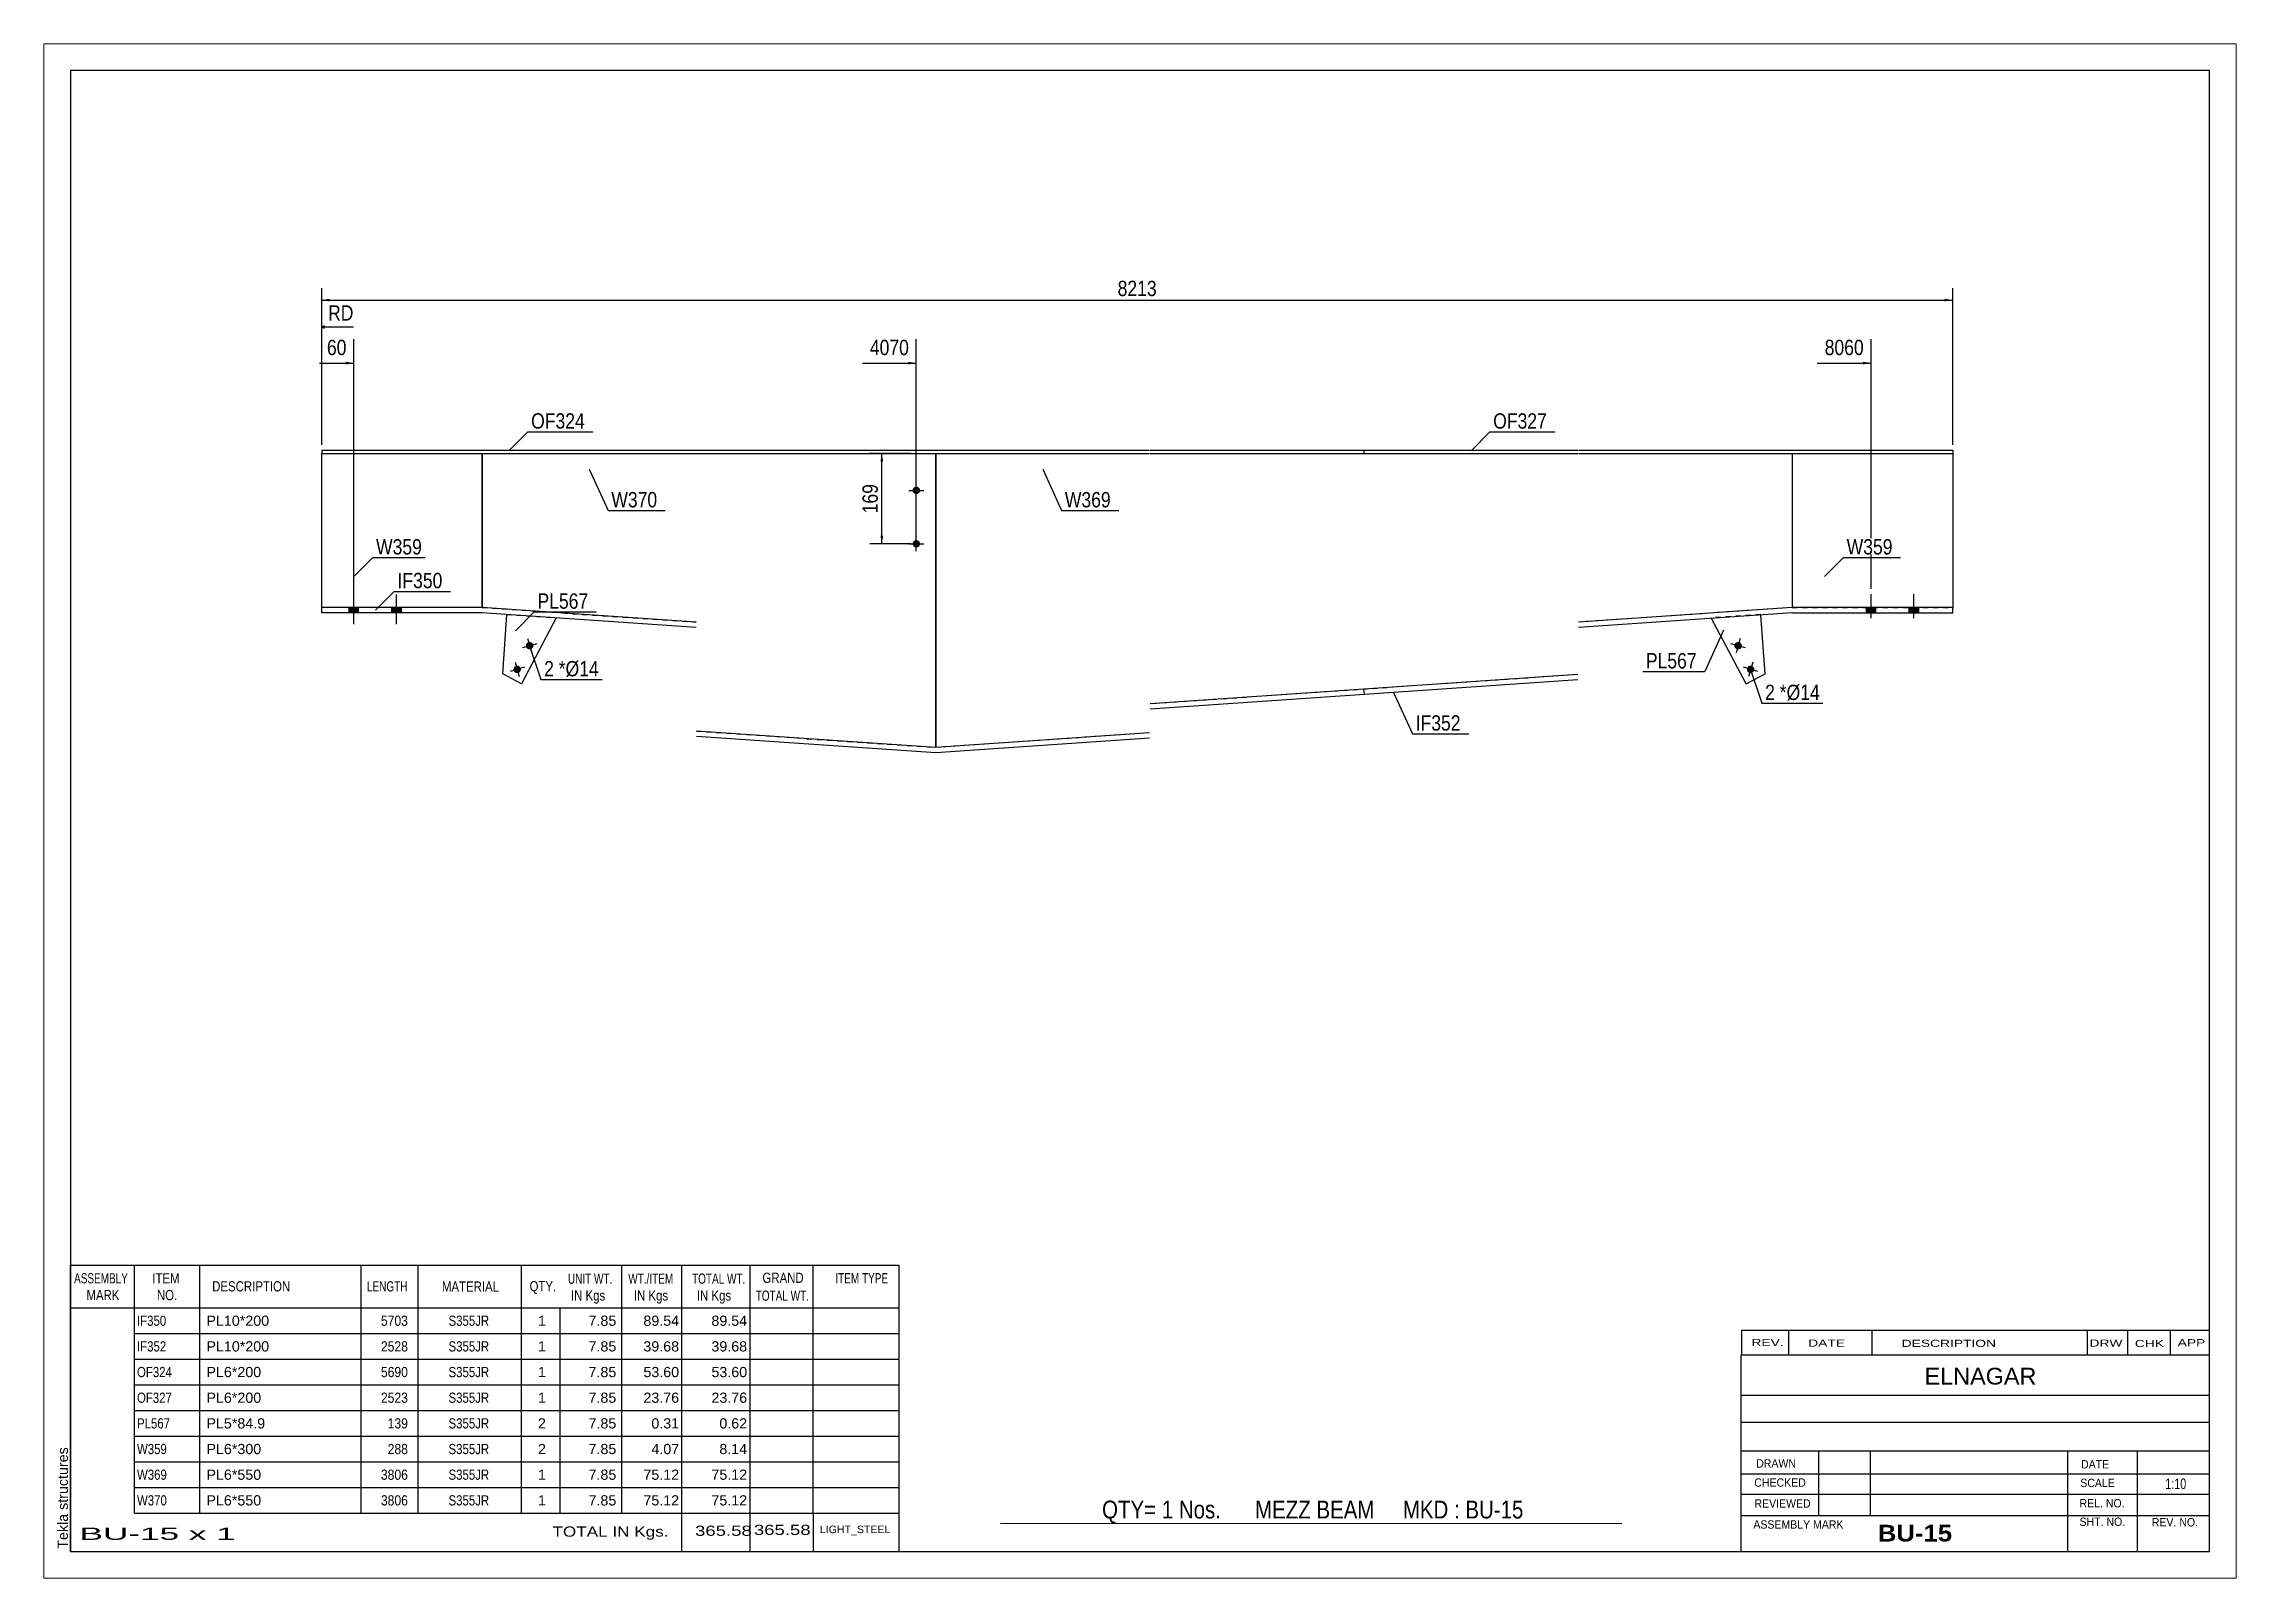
# Paper-space layout 'Layout1' of a CAD drawing. Header units: millimetres. Extents: x 0 to 410, y 0 to 287.
# The model-space entities are those that its viewports show. They can reach past a viewport. Long polylines and large blocks are cut down to what shows.
import ezdxf

# ---------------------------------------------------------------- set-up
doc = ezdxf.new("R2010")
doc.units = ezdxf.units.MM
doc.linetypes.add('DXK_LINE_DOT1', pattern=[1.8814, 0.9407, -0.9407])
doc.layers.add('Viewport layer', color=7, linetype='Continuous', plot=False)
doc.styles.add('Arial', font='ARIAL.TTF', dxfattribs={"height": 0.2})
doc.styles.add('Arial Bold', font='ARIALBD.TTF', dxfattribs={"height": 0.2})
doc.styles.add('Arial Narrow', font='ARIALN.TTF', dxfattribs={"height": 0.2})

# ---------------------------------------------------------------- blocks, each defined once
blk = doc.blocks.new('Unknown-629103119-1211')
at = {"color": 5, "linetype": 'Continuous'}
for p, q in [((353.03, 86.03), (-46.97, 86.03)), ((-46.97, 86.03), (-46.97, -190.97)), ((353.03, -190.97), (353.03, 86.03)), ((-46.97, -190.97), (353.03, -190.97))]:
    blk.add_line(p, q, dxfattribs=at)
at = {"color": 174, "linetype": 'Continuous', "style": 'Arial'}
blk.add_text('Tekla structures', height=1.9102, rotation=90, dxfattribs=at).set_placement((-47.47, -190.47))
blk = doc.blocks.new('Part-629103119-1279 - 1232')
at = {"color": 2, "linetype": 'Continuous'}
for p, q in [((194.92, 15), (194.92, 14.4)), ((194.92, 15), (234.92, 15)), ((194.92, 14.4), (234.92, 14.4)), ((235.02, 15), (305.02, 15)), ((235.02, 14.4), (305.02, 14.4)), ((305.02, 15), (305.02, 14.4))]:
    blk.add_line(p, q, dxfattribs=at)
blk = doc.blocks.new('Part-629103119-1257 - 1232')
at = {"color": 2, "linetype": 'Continuous'}
for p, q in [((0, 15), (0, 14.4)), ((0, 15), (70, 15)), ((0, 14.4), (70, 14.4)), ((70.1, 15), (154.82, 15)), ((70.1, 14.4), (154.82, 14.4)), ((154.92, 15), (194.92, 15)), ((154.92, 14.4), (194.92, 14.4)), ((194.92, 15), (194.92, 14.4))]:
    blk.add_line(p, q, dxfattribs=at)
blk = doc.blocks.new('Part-629103119-1301 - 1232')
at = {"color": 2, "linetype": 'Continuous'}
for p, q in [((30, -14.4), (30, 14.4)), ((114.82, 14.4), (114.82, -40.6))]:
    blk.add_line(p, q, dxfattribs=at)
at = {"color": 7, "linetype": 'DXK_LINE_DOT1'}
for p, q in [((30, 14.4), (70, 14.4)), ((70.1, 14.4), (114.82, 14.4)), ((30, -14.4), (70, -17.15)), ((70.1, -37.52), (114.82, -40.6))]:
    blk.add_line(p, q, dxfattribs=at)
blk = doc.blocks.new('Bolt-629103119-3347 - 1232')
at = {"linetype": 'Continuous'}
blk.add_hatch(color=3, dxfattribs=at).paths.add_polyline_path([(39.55, -21.36, -1), (38.21, -21.75, -1)])
at = {"color": 3, "linetype": 'Continuous'}
for p, q in [((38.49, -20.22), (39.27, -22.9)), ((40.22, -21.17), (37.53, -21.95))]:
    blk.add_line(p, q, dxfattribs=at)
blk = doc.blocks.new('Part-629103119-1323 - 1232')
at = {"color": 2, "linetype": 'Continuous'}
for p, q in [((114.82, -40.6), (114.82, 14.4)), ((275.02, 14.4), (275.02, -14.4))]:
    blk.add_line(p, q, dxfattribs=at)
at = {"color": 7, "linetype": 'DXK_LINE_DOT1'}
for p, q in [((114.82, 14.4), (154.82, 14.4)), ((154.92, 14.4), (234.92, 14.4)), ((235.02, 14.4), (275.02, 14.4)), ((275.02, -14.4), (235.02, -17.15)), ((234.92, -26.95), (154.92, -32.45)), ((154.82, -37.85), (114.82, -40.6))]:
    blk.add_line(p, q, dxfattribs=at)
blk = doc.blocks.new('Part-629103119-1405 - 1232')
at = {"color": 2, "linetype": 'Continuous'}
for p, q in [((0, -14.4), (0, 14.4)), ((30, 14.4), (30, -14.4))]:
    blk.add_line(p, q, dxfattribs=at)
at = {"color": 7, "linetype": 'DXK_LINE_DOT1'}
for p, q in [((0, 14.4), (30, 14.4)), ((30, -14.4), (0, -14.4))]:
    blk.add_line(p, q, dxfattribs=at)
blk = doc.blocks.new('Part-629103119-1345 - 1232')
at = {"color": 2, "linetype": 'Continuous'}
for p, q in [((30, -14.4), (0, -14.4)), ((0, -15.4), (0, -14.4)), ((29.97, -15.4), (0, -15.4)), ((70, -18.16), (29.97, -15.4)), ((70, -17.15), (30, -14.4)), ((194.92, -29.7), (154.92, -32.45)), ((194.99, -30.7), (154.92, -33.45)), ((194.99, -30.7), (194.92, -29.7)), ((114.82, -40.6), (70.1, -37.52)), ((114.82, -41.6), (70.1, -38.52)), ((154.82, -37.85), (114.82, -40.6)), ((154.82, -38.85), (114.82, -41.6))]:
    blk.add_line(p, q, dxfattribs=at)
blk = doc.blocks.new('Part-629103119-1367 - 1232')
at = {"color": 2, "linetype": 'Continuous'}
for p, q in [((275.02, -14.4), (235.02, -17.15)), ((275.06, -15.4), (235.02, -18.16)), ((305.02, -14.4), (275.02, -14.4)), ((275.06, -15.4), (305.02, -15.4)), ((305.02, -15.4), (305.02, -14.4)), ((234.92, -26.95), (194.92, -29.7)), ((234.92, -27.95), (194.99, -30.7)), ((194.99, -30.7), (194.92, -29.7))]:
    blk.add_line(p, q, dxfattribs=at)
blk = doc.blocks.new('Bolt-629103119-3349 - 1232')
at = {"linetype": 'Continuous'}
blk.add_hatch(color=3, dxfattribs=at).paths.add_polyline_path([(265.57, -21.75, -1), (264.22, -21.36, -1)])
at = {"color": 3, "linetype": 'Continuous'}
for p, q in [((265.28, -20.22), (264.5, -22.9)), ((266.24, -21.95), (263.55, -21.17))]:
    blk.add_line(p, q, dxfattribs=at)
blk = doc.blocks.new('Part-629103119-1389 - 1232')
at = {"color": 2, "linetype": 'Continuous'}
for p, q in [((275.02, 14.4), (275.02, -14.4)), ((305.02, 14.4), (305.02, -14.4))]:
    blk.add_line(p, q, dxfattribs=at)
at = {"color": 7, "linetype": 'DXK_LINE_DOT1'}
for p, q in [((275.02, 14.4), (305.02, 14.4)), ((275.02, -14.4), (305.02, -14.4))]:
    blk.add_line(p, q, dxfattribs=at)
blk = doc.blocks.new('Part-629103119-3345 - 1232')
at = {"color": 7, "linetype": 'DXK_LINE_DOT1'}
for p, q in [((269.16, -15.72), (259.9, -16.36)), ((259.94, -16.44), (259.9, -16.36)), ((269.16, -15.81), (269.16, -15.72))]:
    blk.add_line(p, q, dxfattribs=at)
at = {"color": 2, "linetype": 'Continuous'}
for p, q in [((269.92, -26.82), (269.16, -15.81)), ((266.38, -28.69), (259.94, -16.44)), ((266.38, -28.69), (269.92, -26.82))]:
    blk.add_line(p, q, dxfattribs=at)
blk = doc.blocks.new('Bolt-629103119-1406 - 1232')
at = {"linetype": 'Continuous'}
for points in [[(110.5, 7.51, -1), (111.9, 7.51, -1)], [(110.5, -2.49, -1), (111.9, -2.49, -1)]]:
    blk.add_hatch(color=3, dxfattribs=at).paths.add_polyline_path(points)
at = {"color": 3, "linetype": 'Continuous'}
for p, q in [((111.2, 6.11), (111.2, 8.91)), ((109.8, 7.51), (112.6, 7.51)), ((109.8, -2.49), (112.6, -2.49)), ((111.2, -3.89), (111.2, -1.09))]:
    blk.add_line(p, q, dxfattribs=at)
blk = doc.blocks.new('Bolt-629103119-1407 - 1232')
at = {"linetype": 'Continuous'}
for points in [[(5.1, -15.4), (6.9, -15.4), (6.9, -14.4), (5.1, -14.4)], [(5.1, -15.4), (6.9, -15.4), (6.9, -14.4), (5.1, -14.4)], [(13.1, -15.4), (14.9, -15.4), (14.9, -14.4), (13.1, -14.4)], [(13.1, -15.4), (14.9, -15.4), (14.9, -14.4), (13.1, -14.4)]]:
    blk.add_hatch(color=3, dxfattribs=at).paths.add_polyline_path(points)
at = {"color": 3, "linetype": 'Continuous'}
for p, q in [((6, -17.5), (6, -12)), ((6, -17.5), (6, -12)), ((14, -17.5), (14, -12)), ((14, -17.5), (14, -12)), ((5.1, -15.4), (5.1, -14.4)), ((5.1, -15.4), (5.1, -14.4)), ((6.9, -15.4), (6.9, -14.4)), ((6.9, -15.4), (6.9, -14.4)), ((13.1, -15.4), (13.1, -14.4)), ((13.1, -15.4), (13.1, -14.4)), ((14.9, -15.4), (14.9, -14.4)), ((14.9, -15.4), (14.9, -14.4))]:
    blk.add_line(p, q, dxfattribs=at)
blk = doc.blocks.new('Bolt-629103119-1408 - 1232')
at = {"linetype": 'Continuous'}
for points in [[(288.87, -15.4), (290.67, -15.4), (290.67, -14.4), (288.87, -14.4)], [(288.87, -15.4), (290.67, -15.4), (290.67, -14.4), (288.87, -14.4)], [(296.87, -15.4), (298.67, -15.4), (298.67, -14.4), (296.87, -14.4)], [(296.87, -15.4), (298.67, -15.4), (298.67, -14.4), (296.87, -14.4)]]:
    blk.add_hatch(color=3, dxfattribs=at).paths.add_polyline_path(points)
at = {"color": 3, "linetype": 'Continuous'}
for p, q in [((289.77, -16.4), (289.77, -11.9)), ((289.77, -16.4), (289.77, -11.9)), ((297.77, -16.4), (297.77, -11.9)), ((297.77, -16.4), (297.77, -11.9)), ((288.87, -15.4), (288.87, -14.4)), ((288.87, -15.4), (288.87, -14.4)), ((290.67, -15.4), (290.67, -14.4)), ((290.67, -15.4), (290.67, -14.4)), ((296.87, -15.4), (296.87, -14.4)), ((296.87, -15.4), (296.87, -14.4)), ((298.67, -15.4), (298.67, -14.4)), ((298.67, -15.4), (298.67, -14.4))]:
    blk.add_line(p, q, dxfattribs=at)
blk = doc.blocks.new('Part-629103119-3344 - 1232')
at = {"color": 2, "linetype": 'Continuous'}
for p, q in [((33.85, -26.82), (34.61, -15.72)), ((43.87, -16.36), (37.39, -28.69)), ((37.39, -28.69), (33.85, -26.82))]:
    blk.add_line(p, q, dxfattribs=at)
at = {"color": 7, "linetype": 'DXK_LINE_DOT1'}
blk.add_line((34.61, -15.72), (43.87, -16.36), dxfattribs=at)
blk = doc.blocks.new('Bolt-629103119-3346 - 1232')
at = {"linetype": 'Continuous'}
blk.add_hatch(color=3, dxfattribs=at).paths.add_polyline_path([(37.22, -25.79, -1), (35.88, -26.18, -1)])
at = {"color": 3, "linetype": 'Continuous'}
for p, q in [((37.9, -25.59), (35.21, -26.38)), ((36.16, -24.64), (36.94, -27.33))]:
    blk.add_line(p, q, dxfattribs=at)
blk = doc.blocks.new('Bolt-629103119-3348 - 1232')
at = {"linetype": 'Continuous'}
blk.add_hatch(color=3, dxfattribs=at).paths.add_polyline_path([(267.89, -26.18, -1), (266.55, -25.79, -1)])
at = {"color": 3, "linetype": 'Continuous'}
for p, q in [((268.57, -26.38), (265.88, -25.59)), ((267.61, -24.64), (266.83, -27.33))]:
    blk.add_line(p, q, dxfattribs=at)
blk = doc.blocks.new('StraightDimension-629103119-1450 - 1232')
at = {"linetype": 'Continuous'}
blk.add_hatch(color=7, dxfattribs=at).paths.add_polyline_path([(109.7, 31.56), (111.2, 31.31), (109.7, 31.06)])
at = {"color": 7, "linetype": 'Continuous'}
for p, q in [((111.2, -1.49), (111.2, 35.81)), ((101.13, 31.31), (111.2, 31.31))]:
    blk.add_line(p, q, dxfattribs=at)
at = {"color": 0}
blk.add_wipeout([(110.42, 32.21), (110.42, 36.41), (101.91, 36.41), (101.91, 32.21)], dxfattribs=at)
at = {"color": 3, "style": 'Arial Narrow'}
blk.add_text('4070', height=2.863, dxfattribs=at).set_placement((102.51, 32.81))
blk = doc.blocks.new('StraightDimension-629103119-1419 - 1232')
at = {"linetype": 'Continuous'}
for points in [[(1.5, 42.85), (0, 43.1), (1.5, 43.35)], [(303.52, 43.35), (305.02, 43.1), (303.52, 42.85)]]:
    blk.add_hatch(color=7, dxfattribs=at).paths.add_polyline_path(points)
at = {"color": 7, "linetype": 'Continuous'}
for p, q in [((0, 16), (0, 45.35)), ((305.02, 16), (305.02, 45.35)), ((0, 43.1), (305.02, 43.1))]:
    blk.add_line(p, q, dxfattribs=at)
at = {"color": 0}
blk.add_wipeout([(156.77, 43.25), (156.77, 47.45), (148.25, 47.45), (148.25, 43.25)], dxfattribs=at)
at = {"color": 3, "style": 'Arial Narrow'}
blk.add_text('8213', height=2.863, dxfattribs=at).set_placement((148.85, 43.85))
blk = doc.blocks.new('StraightDimension-629103119-1437 - 1232')
at = {"linetype": 'Continuous'}
blk.add_hatch(color=7, dxfattribs=at).paths.add_polyline_path([(4.5, 31.56), (6, 31.31), (4.5, 31.06)])
at = {"color": 7, "linetype": 'Continuous'}
for p, q in [((6, -12.2), (6, 35.81)), ((-0.41, 31.31), (6, 31.31))]:
    blk.add_line(p, q, dxfattribs=at)
at = {"color": 0, "linetype": 'Continuous'}
blk.add_wipeout([(6.53, 38.66), (6.53, 42.86), (0.59, 42.86), (0.59, 38.66)], dxfattribs=at)
at = {"color": 3, "linetype": 'Continuous', "style": 'Arial Narrow'}
blk.add_text('RD', height=2.863, dxfattribs=at).set_placement((1.19, 39.26))
at = {"color": 0}
blk.add_wipeout([(5.22, 32.21), (5.22, 36.41), (0.37, 36.41), (0.37, 32.21)], dxfattribs=at)
at = {"color": 7, "linetype": 'Continuous'}
for p, q in [((0, 16), (0, 42.56)), ((0.5, 38.31), (0, 38.06)), ((0.5, 37.81), (0, 38.06)), ((5.93, 38.06), (0, 38.06))]:
    blk.add_line(p, q, dxfattribs=at)
at = {"color": 3, "style": 'Arial Narrow'}
blk.add_text('60', height=2.863, dxfattribs=at).set_placement((0.97, 32.81))
blk = doc.blocks.new('StraightDimension-629103119-1460 - 1232')
at = {"linetype": 'Continuous'}
blk.add_hatch(color=7, dxfattribs=at).paths.add_polyline_path([(288.27, 31.56), (289.77, 31.31), (288.27, 31.06)])
at = {"color": 7, "linetype": 'Continuous'}
for p, q in [((289.77, -10.9), (289.77, 35.81)), ((279.7, 31.31), (289.77, 31.31))]:
    blk.add_line(p, q, dxfattribs=at)
at = {"color": 0}
blk.add_wipeout([(288.99, 32.21), (288.99, 36.41), (280.48, 36.41), (280.48, 32.21)], dxfattribs=at)
at = {"color": 3, "style": 'Arial Narrow'}
blk.add_text('8060', height=2.863, dxfattribs=at).set_placement((281.08, 32.81))
blk = doc.blocks.new('StraightDimension-629103119-1474 - 1232')
at = {"linetype": 'Continuous'}
for points in [[(104.49, 12.9), (104.74, 14.4), (104.99, 12.9)], [(104.99, -0.99), (104.74, -2.49), (104.49, -0.99)]]:
    blk.add_hatch(color=7, dxfattribs=at).paths.add_polyline_path(points)
at = {"color": 7, "linetype": 'Continuous'}
for p, q in [((110.2, 14.4), (102.49, 14.4)), ((104.74, -2.49), (104.74, 14.4)), ((110.2, -2.49), (102.49, -2.49))]:
    blk.add_line(p, q, dxfattribs=at)
at = {"color": 0}
blk.add_wipeout([(104.59, 9.3), (100.39, 9.3), (100.39, 2.61), (104.59, 2.61)], dxfattribs=at)
at = {"color": 3, "style": 'Arial Narrow'}
blk.add_text('169', height=2.863, rotation=90.0002, dxfattribs=at).set_placement((103.99, 3.21))
blk = doc.blocks.new('CBS_BOM-629103119-3493')
at = {"color": 7, "linetype": 'Continuous'}
for p, q in [((-47, -145.4), (-47, -137.4)), ((-47, -137.4), (107.92, -137.4)), ((-35, -145.4), (-35, -137.4)), ((-22.81, -145.4), (-22.81, -137.4)), ((7.35, -145.4), (7.35, -137.4)), ((18.03, -145.4), (18.03, -137.4)), ((37.35, -145.4), (37.35, -137.4)), ((56.15, -145.4), (56.15, -137.4)), ((67.36, -145.4), (67.36, -137.4)), ((80.15, -145.4), (80.15, -137.4)), ((91.9, -145.4), (91.9, -137.4)), ((107.92, -137.41), (107.91, -145.39)), ((-47, -145.4), (107.92, -145.4)), ((-47, -150.2), (-47, -145.4)), ((-35, -150.2), (-35, -145.4)), ((-22.81, -150.2), (-22.81, -145.4)), ((7.35, -150.2), (7.35, -145.4)), ((18.03, -150.2), (18.03, -145.4)), ((37.35, -150.2), (37.35, -145.4)), ((44.61, -150.2), (44.61, -145.4)), ((56.15, -150.2), (56.15, -145.4)), ((67.36, -150.2), (67.36, -145.4)), ((80.15, -150.2), (80.15, -145.4)), ((91.91, -150.2), (91.91, -145.4)), ((107.92, -145.41), (107.92, -150.2)), ((-47, -155), (-47, -150.2)), ((-35, -150.2), (107.92, -150.2)), ((-35, -155), (-35, -150.2)), ((-22.81, -155), (-22.81, -150.2)), ((7.35, -155), (7.35, -150.2)), ((18.03, -155), (18.03, -150.2)), ((37.35, -155), (37.35, -150.2)), ((44.61, -155), (44.61, -150.2)), ((56.15, -155), (56.15, -150.2)), ((67.36, -155), (67.36, -150.2)), ((80.15, -155), (80.15, -150.2)), ((91.91, -155), (91.91, -150.2)), ((107.92, -150.21), (107.92, -155)), ((-47, -159.8), (-47, -155)), ((-35, -155), (107.92, -155)), ((-35, -159.8), (-35, -155)), ((-22.81, -159.8), (-22.81, -155)), ((7.35, -159.8), (7.35, -155)), ((18.03, -159.8), (18.03, -155)), ((37.35, -159.8), (37.35, -155)), ((44.61, -159.8), (44.61, -155)), ((56.15, -159.8), (56.15, -155)), ((67.36, -159.8), (67.36, -155)), ((80.15, -159.8), (80.15, -155)), ((91.91, -159.8), (91.91, -155)), ((107.92, -155.01), (107.92, -159.8)), ((-47, -164.6), (-47, -159.8)), ((-35, -159.8), (107.92, -159.8)), ((-35, -164.6), (-35, -159.8)), ((-22.81, -164.6), (-22.81, -159.8)), ((7.35, -164.6), (7.35, -159.8)), ((18.03, -164.6), (18.03, -159.8)), ((37.35, -164.6), (37.35, -159.8)), ((44.61, -164.6), (44.61, -159.8)), ((56.15, -164.6), (56.15, -159.8)), ((67.36, -164.6), (67.36, -159.8)), ((80.15, -164.6), (80.15, -159.8)), ((91.91, -164.6), (91.91, -159.8)), ((107.92, -159.81), (107.92, -164.6)), ((-47, -169.4), (-47, -164.6)), ((-35, -164.6), (107.92, -164.6)), ((-35, -169.4), (-35, -164.6)), ((-22.81, -169.4), (-22.81, -164.6)), ((7.35, -169.4), (7.35, -164.6)), ((18.03, -169.4), (18.03, -164.6)), ((37.35, -169.4), (37.35, -164.6)), ((44.61, -169.4), (44.61, -164.6)), ((56.15, -169.4), (56.15, -164.6)), ((67.36, -169.4), (67.36, -164.6)), ((80.15, -169.4), (80.15, -164.6)), ((91.91, -169.4), (91.91, -164.6)), ((107.92, -164.61), (107.92, -169.4)), ((-47, -174.2), (-47, -169.4)), ((-35, -169.4), (107.92, -169.4)), ((-35, -174.2), (-35, -169.4)), ((-22.81, -174.2), (-22.81, -169.4)), ((7.35, -174.2), (7.35, -169.4)), ((18.03, -174.2), (18.03, -169.4)), ((37.35, -174.2), (37.35, -169.4)), ((44.61, -174.2), (44.61, -169.4)), ((56.15, -174.2), (56.15, -169.4)), ((67.36, -174.2), (67.36, -169.4)), ((80.15, -174.2), (80.15, -169.4)), ((91.91, -174.2), (91.91, -169.4)), ((107.92, -169.41), (107.92, -174.2)), ((-47, -179), (-47, -174.2)), ((-35, -174.2), (107.92, -174.2)), ((-35, -179), (-35, -174.2)), ((-22.81, -179), (-22.81, -174.2)), ((7.35, -179), (7.35, -174.2)), ((18.03, -179), (18.03, -174.2)), ((37.35, -179), (37.35, -174.2)), ((44.61, -179), (44.61, -174.2)), ((56.15, -179), (56.15, -174.2)), ((67.36, -179), (67.36, -174.2)), ((80.15, -179), (80.15, -174.2)), ((91.91, -179), (91.91, -174.2)), ((107.92, -174.21), (107.92, -179)), ((-47, -183.8), (-47, -179)), ((-35, -179), (107.92, -179)), ((-35, -183.8), (-35, -179)), ((-22.81, -183.8), (-22.81, -179)), ((7.35, -183.8), (7.35, -179)), ((18.03, -183.8), (18.03, -179)), ((37.35, -183.8), (37.35, -179)), ((44.61, -183.8), (44.61, -179)), ((56.15, -183.8), (56.15, -179)), ((67.36, -183.8), (67.36, -179)), ((80.15, -183.8), (80.15, -179)), ((91.91, -183.8), (91.91, -179)), ((107.92, -179.01), (107.92, -183.8)), ((-47, -191), (-47, -183.82)), ((-35, -183.8), (107.92, -183.8)), ((67.36, -191), (67.36, -183.82)), ((80.15, -191), (80.15, -183.82)), ((91.95, -191), (91.95, -183.82)), ((107.92, -183.8), (107.92, -191)), ((-47, -191), (107.92, -191))]:
    blk.add_line(p, q, dxfattribs=at)
at = {"color": 3, "linetype": 'Continuous', "style": 'Arial'}
for s, height, width, p in [('ASSEMBLY', 1.91, 0.7, (-46.32, -140.83)), ('ITEM', 1.91, 0.8, (-31.68, -140.83)), ('UNIT WT.', 1.91, 0.7, (46.04, -140.9)), ('WT./ITEM', 1.91, 0.7, (57.33, -140.9)), ('TOTAL WT.', 1.91, 0.7, (69.26, -140.9)), ('GRAND', 1.91, 0.8, (82.42, -140.74)), ('ITEM TYPE', 1.91, 0.7, (96.06, -140.82)), ('MARK', 1.91, 0.8, (-44, -143.97)), ('NO.', 1.91, 0.8, (-30.82, -143.97)), ('DESCRIPTION', 1.9102, 0.8, (-20.49, -142.34)), ('LENGTH', 1.91, 0.7, (8.46, -142.34)), ('MATERIAL', 1.91, 0.8, (22.48, -142.38)), ('QTY.', 1.91, 0.8, (38.87, -142.3)), ('IN Kgs', 1.91, 0.8, (46.61, -144.04)), ('IN Kgs', 1.91, 0.8, (58.37, -144.04)), ('IN Kgs', 1.91, 0.8, (70.16, -144.04)), ('TOTAL WT.', 1.91, 0.7, (81.16, -144.09))]:
    blk.add_text(s, height=height, dxfattribs=dict(at, width=width)).set_placement(p)
at = {"color": 7, "linetype": 'Continuous', "style": 'Arial'}
for s, width, p in [('IF350', 0.8, (-34.55, -148.77)), ('5703', 0.85, (11.07, -148.77)), ('S355JR', 0.8, (23.71, -148.77)), ('IF352', 0.8, (-34.55, -153.57)), ('2528', 0.85, (11.07, -153.57)), ('S355JR', 0.8, (23.71, -153.57)), ('OF324', 0.8, (-34.55, -158.37)), ('5690', 0.85, (11.07, -158.37)), ('S355JR', 0.8, (23.71, -158.37)), ('OF327', 0.8, (-34.55, -163.17)), ('2523', 0.85, (11.07, -163.17)), ('S355JR', 0.8, (23.71, -163.17)), ('PL567', 0.8, (-34.55, -167.97)), ('139', 0.85, (12.33, -167.97)), ('S355JR', 0.8, (23.71, -167.97)), ('W359', 0.8, (-34.55, -172.77)), ('288', 0.85, (12.33, -172.77)), ('S355JR', 0.8, (23.71, -172.77)), ('W369', 0.8, (-34.55, -177.57)), ('3806', 0.85, (11.07, -177.57)), ('S355JR', 0.8, (23.71, -177.57)), ('W370', 0.8, (-34.55, -182.37)), ('3806', 0.85, (11.07, -182.37)), ('S355JR', 0.8, (23.71, -182.37))]:
    blk.add_text(s, height=1.91, dxfattribs=dict(at, width=width)).set_placement(p)
for s, p in [('PL10*200', (-21.56, -148.77)), ('1', (40.44, -148.77)), ('7.85', (49.9, -148.77)), ('89.54', (60.16, -148.77)), ('89.54', (72.88, -148.77)), ('PL10*200', (-21.56, -153.57)), ('1', (40.44, -153.57)), ('7.85', (49.9, -153.57)), ('39.68', (60.16, -153.57)), ('39.68', (72.88, -153.57)), ('PL6*200', (-21.56, -158.37)), ('1', (40.44, -158.37)), ('7.85', (49.9, -158.37)), ('53.60', (60.16, -158.37)), ('53.60', (72.88, -158.37)), ('PL6*200', (-21.56, -163.17)), ('1', (40.44, -163.17)), ('7.85', (49.9, -163.17)), ('23.76', (60.16, -163.17)), ('23.76', (72.88, -163.17)), ('PL5*84.9', (-21.56, -167.97)), ('2', (40.44, -167.97)), ('7.85', (49.9, -167.97)), ('0.31', (61.65, -167.97)), ('0.62', (74.36, -167.97)), ('PL6*300', (-21.56, -172.77)), ('2', (40.44, -172.77)), ('7.85', (49.9, -172.77)), ('4.07', (61.65, -172.77)), ('8.14', (74.36, -172.77)), ('PL6*550', (-21.56, -177.57)), ('1', (40.44, -177.57)), ('7.85', (49.9, -177.57)), ('75.12', (60.16, -177.57)), ('75.12', (72.88, -177.57)), ('PL6*550', (-21.56, -182.37)), ('1', (40.44, -182.37)), ('7.85', (49.9, -182.37)), ('75.12', (60.16, -182.37)), ('75.12', (72.88, -182.37))]:
    blk.add_text(s, height=1.91, dxfattribs=at).set_placement(p)
at = {"color": 6, "linetype": 'Continuous', "style": 'Arial'}
for s, height, width, p in [('BU-15 x 1', 2.292, 2.05, (-45.28, -188.81)), ('TOTAL IN Kgs.', 1.9102, 1.2, (43.15, -188.21)), ('365.58', 1.91, 1.3, (69.82, -188.05)), ('365.58', 1.91, 1.3, (80.82, -187.89))]:
    blk.add_text(s, height=height, dxfattribs=dict(at, width=width)).set_placement(p)
blk.add_text('LIGHT_STEEL', height=1.4135, dxfattribs=at).set_placement((93.17, -187.55))
blk = doc.blocks.new('CBS_CALLOFF-629103119-3494')
at = {"color": 7, "linetype": 'Continuous'}
blk.add_line((126.91, -185.7), (243.14, -185.72), dxfattribs=at)
at = {"color": 3, "linetype": 'Continuous', "style": 'Arial Narrow'}
blk.add_text('QTY= 1 Nos.      MEZZ BEAM     MKD : BU-15', height=3.3405, dxfattribs=at).set_placement((145.94, -184.81))
blk = doc.blocks.new('CBS_NAME_BLOG-629103119-3495')
at = {"color": 7, "linetype": 'Continuous'}
for p, q in [((265.43, -154.22), (352.95, -154.22)), ((265.43, -190.93), (265.43, -154.22)), ((265.44, -161.76), (352.95, -161.76)), ((265.51, -166.81), (353.03, -166.81)), ((265.43, -172.18), (352.95, -172.18)), ((279.96, -184.29), (279.96, -172.19)), ((289.64, -184.26), (289.64, -172.2)), ((326.56, -190.93), (326.56, -172.2)), ((339.61, -190.93), (339.61, -172.19)), ((265.43, -180.23), (352.95, -180.23)), ((265.44, -176.48), (353.03, -176.46)), ((265.43, -184.27), (352.95, -184.27)), ((265.43, -190.97), (353.03, -190.97))]:
    blk.add_line(p, q, dxfattribs=at)
at = {"color": 3, "linetype": 'Continuous', "style": 'Arial'}
blk.add_text('ELNAGAR', height=3.133, dxfattribs=at).set_placement((299.76, -159.75))
at = {"color": 3, "linetype": 'Continuous'}
for s, height, style, width, p in [('DRAWN', 1.566, 'Arial', 0.9, (268.27, -175.29)), ('DATE', 1.566, 'Arial', 0.9, (329.03, -175.45)), ('CHECKED', 1.566, 'Arial', 0.9, (267.92, -178.87)), ('SCALE', 1.566, 'Arial', 0.9, (328.88, -178.93)), ('1:10', 1.957, 'Arial Narrow', 0.9, (344.77, -179.29)), ('REVIEWED', 1.566, 'Arial', 0.9, (267.95, -182.78)), ('REL. NO.', 1.566, 'Arial', 0.9, (328.74, -182.73)), ('ASSEMBLY MARK', 1.5663, 'Arial', 0.9, (267.74, -186.71)), ('BU-15', 3.131, 'Arial Bold', 1.1, (291.01, -189.12)), ('SHT. NO.', 1.566, 'Arial', 0.9, (328.74, -186.2)), ('REV. NO.', 1.566, 'Arial', 0.9, (342.26, -186.29))]:
    blk.add_text(s, height=height, dxfattribs=dict(at, style=style, width=width)).set_placement(p)
blk = doc.blocks.new('CBS_REVISION-629103119-3496')
at = {"color": 7, "linetype": 'Continuous'}
for p, q in [((265.52, -149.59), (353.02, -149.59)), ((265.52, -149.59), (265.52, -154.22)), ((274.31, -149.59), (274.31, -154.22)), ((289.91, -149.59), (289.91, -154.16)), ((330.17, -149.59), (330.17, -154.22)), ((337.71, -149.59), (337.71, -154.22)), ((345.66, -149.59), (345.66, -154.22)), ((265.52, -154.22), (353.02, -154.22))]:
    blk.add_line(p, q, dxfattribs=at)
at = {"color": 7, "style": 'Arial Narrow', "width": 1.7}
for s, height, p in [('REV.', 1.326, (267.38, -152.55)), ('DATE', 1.326, (278, -152.66)), ('DESCRIPTION', 1.3257, (295.48, -152.71)), ('DRW', 1.326, (330.6, -152.66)), ('CHK', 1.326, (339.08, -152.74)), ('APP', 1.326, (347.09, -152.59))]:
    blk.add_text(s, height=height, dxfattribs=at).set_placement(p)
blk = doc.blocks.new('Mark-629103119-3352 - 1232')
at = {"color": 0}
blk.add_wipeout([(49.85, -14.63), (49.85, -11.63), (40.35, -11.63), (40.35, -14.63)], dxfattribs=at)
blk.add_wipeout([(49.85, -14.63), (49.85, -11.63), (40.35, -11.63), (40.35, -14.63)], dxfattribs=at)
at = {"color": 7, "linetype": 'Continuous'}
for p, q in [((36.21, -18.77), (39.75, -15.23)), ((39.75, -15.23), (51.35, -15.23))]:
    blk.add_line(p, q, dxfattribs=at)
at = {"color": 3, "style": 'Arial Narrow'}
blk.add_text('PL567', height=2.863, dxfattribs=at).set_placement((40.35, -14.63))
blk = doc.blocks.new('Mark-629103119-1252 - 1232')
at = {"color": 0}
blk.add_wipeout([(49.21, 19.06), (49.21, 22.06), (39.16, 22.06), (39.16, 19.06)], dxfattribs=at)
blk.add_wipeout([(49.21, 19.06), (49.21, 22.06), (39.16, 22.06), (39.16, 19.06)], dxfattribs=at)
at = {"color": 7, "linetype": 'Continuous'}
for p, q in [((35.02, 14.92), (38.56, 18.46)), ((38.56, 18.46), (50.71, 18.46))]:
    blk.add_line(p, q, dxfattribs=at)
at = {"color": 3, "style": 'Arial Narrow'}
blk.add_text('OF324', height=2.863, dxfattribs=at).set_placement((39.16, 19.06))
blk = doc.blocks.new('Mark-629103119-1275 - 1232')
at = {"color": 0}
blk.add_wipeout([(229.13, 19.05), (229.13, 22.05), (219.08, 22.05), (219.08, 19.05)], dxfattribs=at)
blk.add_wipeout([(229.13, 19.05), (229.13, 22.05), (219.08, 22.05), (219.08, 19.05)], dxfattribs=at)
at = {"color": 7, "linetype": 'Continuous'}
for p, q in [((214.95, 14.91), (218.48, 18.45)), ((218.48, 18.45), (230.63, 18.45))]:
    blk.add_line(p, q, dxfattribs=at)
at = {"color": 3, "style": 'Arial Narrow'}
blk.add_text('OF327', height=2.863, dxfattribs=at).set_placement((219.08, 19.05))
blk = doc.blocks.new('Mark-629103119-1297 - 1232')
at = {"color": 0}
blk.add_wipeout([(62.75, 4.33), (62.75, 7.33), (54.16, 7.33), (54.16, 4.33)], dxfattribs=at)
blk.add_wipeout([(62.75, 4.33), (62.75, 7.33), (54.16, 7.33), (54.16, 4.33)], dxfattribs=at)
at = {"color": 7, "linetype": 'Continuous'}
for p, q in [((50.02, 11.47), (53.56, 3.73)), ((53.56, 3.73), (64.25, 3.73))]:
    blk.add_line(p, q, dxfattribs=at)
at = {"color": 3, "style": 'Arial Narrow'}
blk.add_text('W370', height=2.863, dxfattribs=at).set_placement((54.16, 4.33))
blk = doc.blocks.new('Mark-629103119-1319 - 1232')
at = {"color": 0}
blk.add_wipeout([(147.57, 4.33), (147.57, 7.33), (138.98, 7.33), (138.98, 4.33)], dxfattribs=at)
blk.add_wipeout([(147.57, 4.33), (147.57, 7.33), (138.98, 7.33), (138.98, 4.33)], dxfattribs=at)
at = {"color": 7, "linetype": 'Continuous'}
for p, q in [((134.85, 11.47), (138.38, 3.73)), ((138.38, 3.73), (149.07, 3.73))]:
    blk.add_line(p, q, dxfattribs=at)
at = {"color": 3, "style": 'Arial Narrow'}
blk.add_text('W369', height=2.863, dxfattribs=at).set_placement((138.98, 4.33))
blk = doc.blocks.new('MarkSet-629103119-3365 - 1232')
at = {"color": 0}
blk.add_wipeout([(271.77, -31.71), (271.77, -28.71), (269.94, -28.71), (269.94, -31.71)], dxfattribs=at)
blk.add_wipeout([(271.77, -31.71), (271.77, -28.71), (269.94, -28.71), (269.94, -31.71)], dxfattribs=at)
at = {"color": 7, "linetype": 'Continuous'}
blk.add_line((267.22, -25.98), (269.34, -32.31), dxfattribs=at)
at = {"color": 0}
blk.add_wipeout([(273.95, -31.71), (273.95, -28.71), (272.67, -28.71), (272.67, -31.71)], dxfattribs=at)
blk.add_wipeout([(273.95, -31.71), (273.95, -28.71), (272.67, -28.71), (272.67, -31.71)], dxfattribs=at)
at = {"color": 3, "style": 'Arial Narrow'}
blk.add_text('2', height=2.86, dxfattribs=at).set_placement((269.94, -31.71))
at = {"color": 0}
blk.add_wipeout([(280.16, -31.71), (280.16, -28.71), (273.95, -28.71), (273.95, -31.71)], dxfattribs=at)
blk.add_wipeout([(280.16, -31.71), (280.16, -28.71), (273.95, -28.71), (273.95, -31.71)], dxfattribs=at)
at = {"color": 7, "linetype": 'Continuous'}
blk.add_line((269.34, -32.31), (280.76, -32.31), dxfattribs=at)
at = {"color": 3, "style": 'Arial Narrow'}
for s, height, p in [('*', 2.86, (272.67, -31.71)), ('Ø14', 2.863, (273.95, -31.71))]:
    blk.add_text(s, height=height, dxfattribs=at).set_placement(p)
blk = doc.blocks.new('Mark-629103119-1341 - 1232')
at = {"color": 0}
blk.add_wipeout([(22.57, -10.79), (22.57, -7.79), (14.17, -7.79), (14.17, -10.79)], dxfattribs=at)
blk.add_wipeout([(22.57, -10.79), (22.57, -7.79), (14.17, -7.79), (14.17, -10.79)], dxfattribs=at)
at = {"color": 7, "linetype": 'Continuous'}
for p, q in [((10.03, -14.92), (13.57, -11.39)), ((13.57, -11.39), (24.07, -11.39))]:
    blk.add_line(p, q, dxfattribs=at)
at = {"color": 3, "style": 'Arial Narrow'}
blk.add_text('IF350', height=2.863, dxfattribs=at).set_placement((14.17, -10.79))
blk = doc.blocks.new('Mark-629103119-1363 - 1232')
at = {"color": 0}
blk.add_wipeout([(213, -37.43), (213, -34.43), (204.59, -34.43), (204.59, -37.43)], dxfattribs=at)
blk.add_wipeout([(213, -37.43), (213, -34.43), (204.59, -34.43), (204.59, -37.43)], dxfattribs=at)
at = {"color": 7, "linetype": 'Continuous'}
for p, q in [((200.46, -30.29), (203.99, -38.03)), ((203.99, -38.03), (214.5, -38.03))]:
    blk.add_line(p, q, dxfattribs=at)
at = {"color": 3, "style": 'Arial Narrow'}
blk.add_text('IF352', height=2.863, dxfattribs=at).set_placement((204.59, -37.43))
blk = doc.blocks.new('Mark-629103119-1385 - 1232')
at = {"color": 0}
blk.add_wipeout([(293.77, -4.48), (293.77, -1.48), (285.19, -1.48), (285.19, -4.48)], dxfattribs=at)
blk.add_wipeout([(293.77, -4.48), (293.77, -1.48), (285.19, -1.48), (285.19, -4.48)], dxfattribs=at)
at = {"color": 7, "linetype": 'Continuous'}
for p, q in [((281.05, -8.61), (284.59, -5.08)), ((284.59, -5.08), (295.27, -5.08))]:
    blk.add_line(p, q, dxfattribs=at)
at = {"color": 3, "style": 'Arial Narrow'}
blk.add_text('W359', height=2.863, dxfattribs=at).set_placement((285.19, -4.48))
blk = doc.blocks.new('Mark-629103119-1401 - 1232')
at = {"color": 0}
blk.add_wipeout([(18.75, -4.48), (18.75, -1.48), (10.16, -1.48), (10.16, -4.48)], dxfattribs=at)
blk.add_wipeout([(18.75, -4.48), (18.75, -1.48), (10.16, -1.48), (10.16, -4.48)], dxfattribs=at)
at = {"color": 7, "linetype": 'Continuous'}
for p, q in [((6.03, -8.61), (9.56, -5.08)), ((9.56, -5.08), (19.35, -5.08))]:
    blk.add_line(p, q, dxfattribs=at)
at = {"color": 3, "style": 'Arial Narrow'}
blk.add_text('W359', height=2.863, dxfattribs=at).set_placement((10.16, -4.48))
blk = doc.blocks.new('Mark-629103119-3355 - 1232')
at = {"color": 0}
blk.add_wipeout([(257.14, -25.8), (257.14, -22.8), (247.64, -22.8), (247.64, -25.8)], dxfattribs=at)
blk.add_wipeout([(257.14, -25.8), (257.14, -22.8), (247.64, -22.8), (247.64, -25.8)], dxfattribs=at)
at = {"color": 7, "linetype": 'Continuous'}
for p in [(262.18, -18.66), (247.04, -26.4)]:
    blk.add_line(p, (258.64, -26.4), dxfattribs=at)
at = {"color": 3, "style": 'Arial Narrow'}
blk.add_text('PL567', height=2.863, dxfattribs=at).set_placement((247.64, -25.8))
blk = doc.blocks.new('MarkSet-629103119-3360 - 1232')
at = {"color": 0}
blk.add_wipeout([(43.43, -27.28), (43.43, -24.28), (41.6, -24.28), (41.6, -27.28)], dxfattribs=at)
blk.add_wipeout([(43.43, -27.28), (43.43, -24.28), (41.6, -24.28), (41.6, -27.28)], dxfattribs=at)
at = {"color": 7, "linetype": 'Continuous'}
blk.add_line((38.88, -21.56), (41, -27.88), dxfattribs=at)
at = {"color": 0}
blk.add_wipeout([(45.6, -27.28), (45.6, -24.28), (44.33, -24.28), (44.33, -27.28)], dxfattribs=at)
blk.add_wipeout([(45.6, -27.28), (45.6, -24.28), (44.33, -24.28), (44.33, -27.28)], dxfattribs=at)
at = {"color": 3, "style": 'Arial Narrow'}
blk.add_text('2', height=2.86, dxfattribs=at).set_placement((41.6, -27.28))
at = {"color": 0}
blk.add_wipeout([(51.82, -27.28), (51.82, -24.28), (45.6, -24.28), (45.6, -27.28)], dxfattribs=at)
blk.add_wipeout([(51.82, -27.28), (51.82, -24.28), (45.6, -24.28), (45.6, -27.28)], dxfattribs=at)
at = {"color": 7, "linetype": 'Continuous'}
blk.add_line((41, -27.88), (52.42, -27.88), dxfattribs=at)
at = {"color": 3, "style": 'Arial Narrow'}
for s, height, p in [('*', 2.86, (44.33, -27.28)), ('Ø14', 2.863, (45.6, -27.28))]:
    blk.add_text(s, height=height, dxfattribs=at).set_placement(p)

msp = doc.modelspace()

# ---------------------------------------------------------------- block references
for name in ['Unknown-629103119-1211', 'Part-629103119-1257 - 1232', 'Part-629103119-1405 - 1232', 'Part-629103119-1301 - 1232', 'Part-629103119-1323 - 1232', 'Part-629103119-1279 - 1232', 'Part-629103119-1389 - 1232', 'Bolt-629103119-1406 - 1232', 'Bolt-629103119-1407 - 1232', 'Bolt-629103119-1408 - 1232', 'Part-629103119-1345 - 1232', 'Part-629103119-3344 - 1232', 'Part-629103119-1367 - 1232', 'Part-629103119-3345 - 1232', 'Bolt-629103119-3347 - 1232', 'Bolt-629103119-3349 - 1232', 'Bolt-629103119-3346 - 1232', 'Bolt-629103119-3348 - 1232', 'CBS_BOM-629103119-3493', 'CBS_REVISION-629103119-3496', 'CBS_NAME_BLOG-629103119-3495', 'CBS_CALLOFF-629103119-3494']:
    msp.add_blockref(name, (0, 0))

# ---------------------------------------------------------------- next in the draw order: block references
for name in ['StraightDimension-629103119-1450 - 1232', 'Mark-629103119-1297 - 1232', 'Mark-629103119-1319 - 1232', 'Mark-629103119-1341 - 1232', 'Mark-629103119-3352 - 1232', 'Mark-629103119-3355 - 1232', 'MarkSet-629103119-3360 - 1232', 'MarkSet-629103119-3365 - 1232', 'Mark-629103119-1363 - 1232']:
    msp.add_blockref(name, (0, 0))

# ---------------------------------------------------------------- next in the draw order: block references
msp.add_blockref('StraightDimension-629103119-1419 - 1232', (0, 0))

# ---------------------------------------------------------------- next in the draw order: block references
for name in ['StraightDimension-629103119-1437 - 1232', 'StraightDimension-629103119-1460 - 1232', 'Mark-629103119-1252 - 1232', 'Mark-629103119-1275 - 1232', 'StraightDimension-629103119-1474 - 1232']:
    msp.add_blockref(name, (0, 0))

# ---------------------------------------------------------------- next in the draw order: block references
for name in ['Mark-629103119-1401 - 1232', 'Mark-629103119-1385 - 1232']:
    msp.add_blockref(name, (0, 0))

psp = doc.layouts.get("Layout1")

# ---------------------------------------------------------------- viewports
at = {"layer": 'Viewport layer', "view_target_point": (153.03, -52.47)}
psp.add_viewport(center=(205, 143.5), size=(410, 287), view_center_point=(0, 0), view_height=287, dxfattribs=at)

doc.saveas('drawing.dxf')
